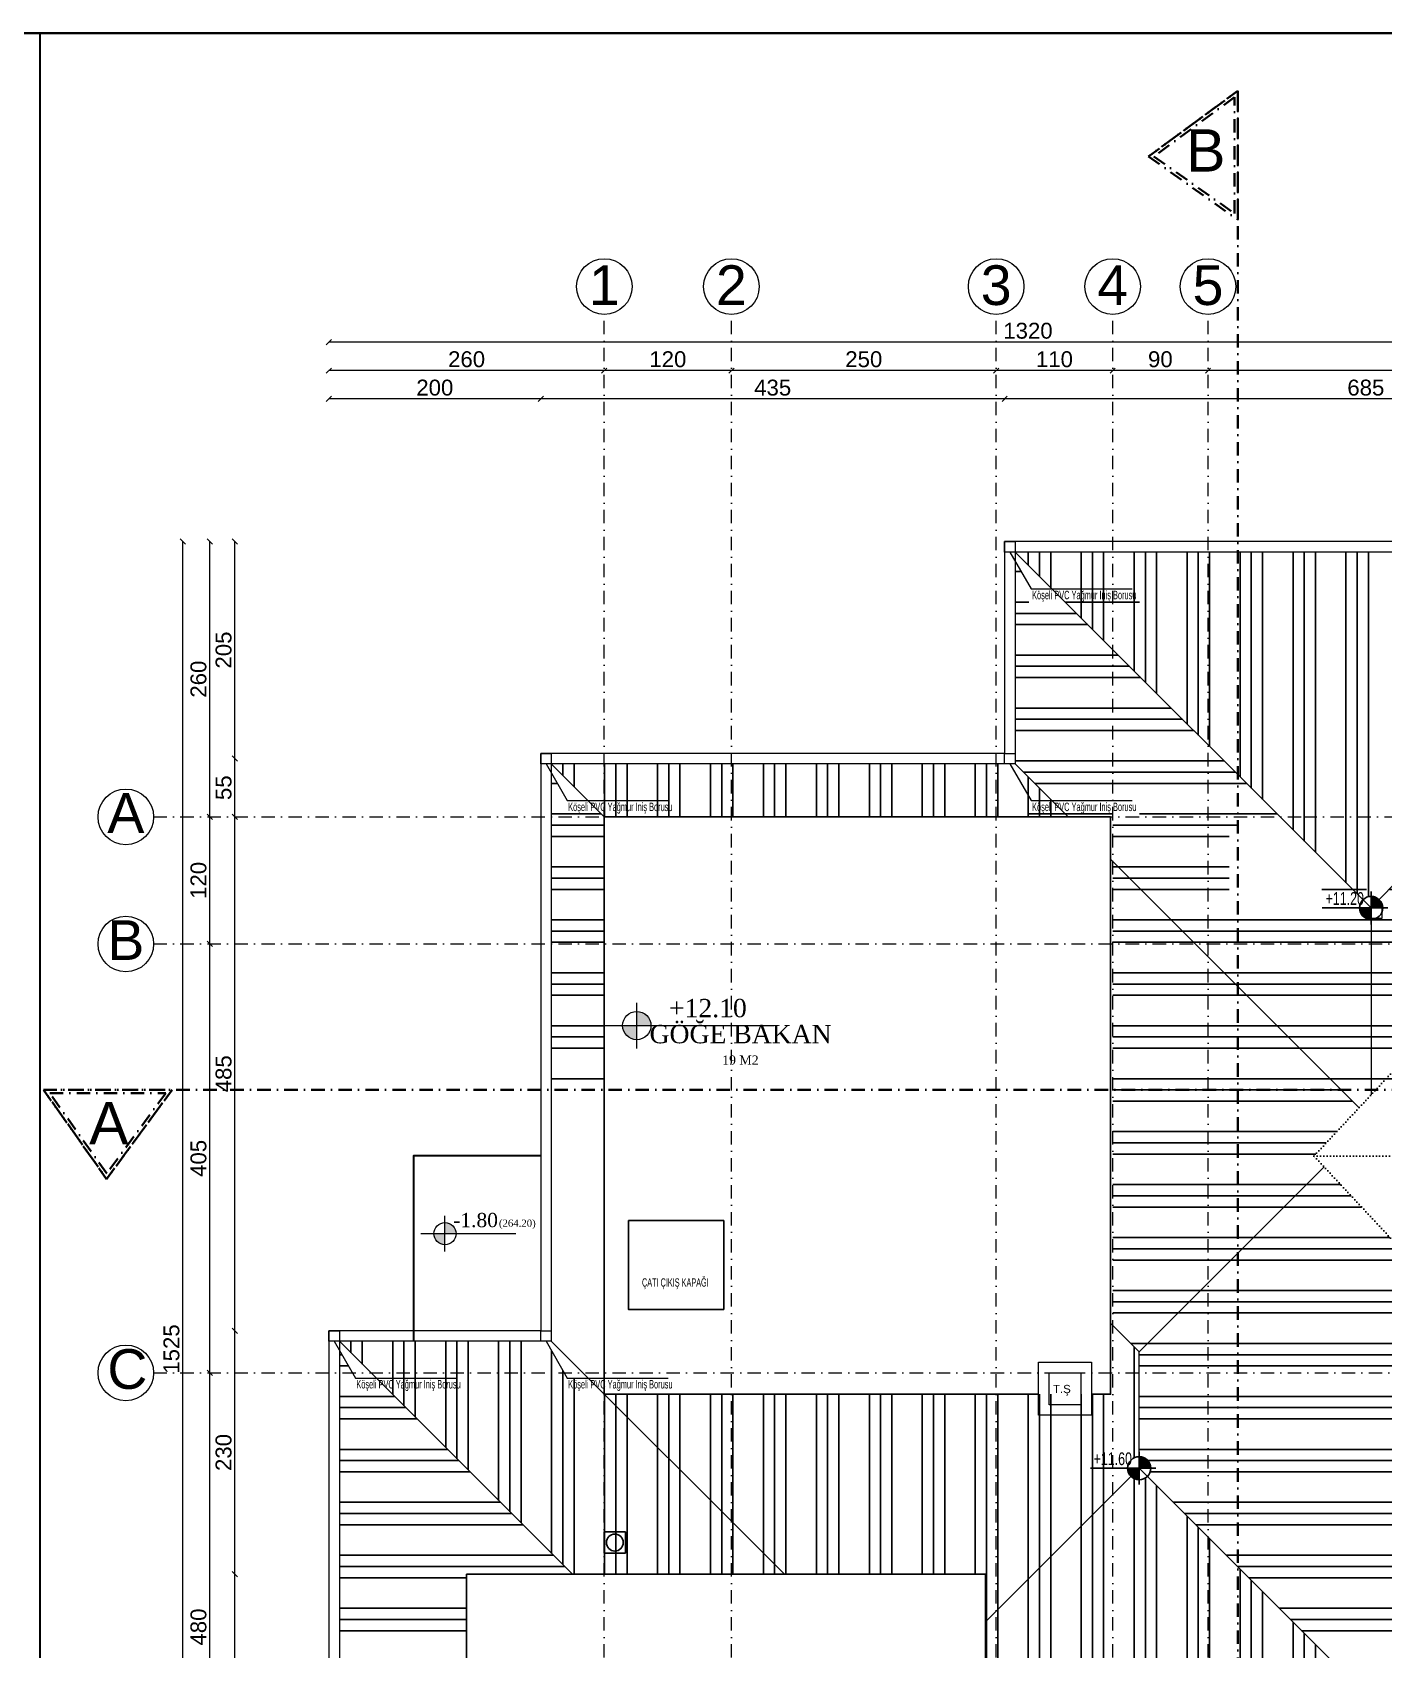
# Model space of a CAD drawing. Header units: millimetres. Extents: x 708 to 46452, y -4963 to 3960.
# Drawn here: x 18960 to 20236, y 2432 to 3959 of the extents above; entities that cross this region are included whole.
import ezdxf
from ezdxf.enums import TextEntityAlignment as Align

# ---------------------------------------------------------------- set-up
doc = ezdxf.new("R2010")
doc.units = ezdxf.units.MM
for name, pattern in [('ACAD_ISO07W100', [3, 0, -3]), ('ACAD_ISO10W100', [18, 12, -3, 0, -3]), ('DASHDOT', [25.4, 12.7, -6.35, 0, -6.35]), ('DUZ', [0])]:
    doc.linetypes.add(name, pattern=pattern)
for name, color, linetype, lineweight in [('00_DUVAR', 22, 'Continuous', 30), ('00_IC_OLCU', 139, 'Continuous', 20), ('20', 1, 'Continuous', 0), ('AKS', 153, 'ACAD_ISO10W100', 20), ('aks ve noktalılar', 129, 'DASHDOT', 13), ('Balkon Duvarı', 140, 'Continuous', 35), ('görünüş1', 251, 'Continuous', 35), ('kesit çizgisi', 4, 'DASHDOT', 35), ('tarama', 150, 'Continuous', 20), ('TEFRİŞ', 8, 'Continuous', 9), ('Çerçeve', 8, 'Continuous', 30), ('ölçü yatay', 150, 'DUZ', 18)]:
    doc.layers.add(name, color=color, linetype=linetype, lineweight=lineweight)
for name, color, linetype in [('00_YAZI', 214, 'Continuous'), ('BACA', 210, 'Continuous'), ('BETONARME MOTİF', 95, 'Continuous'), ('DUVARTARAMA', 7, 'Continuous'), ('m.tkl-kot', 4, 'DUZ'), ('Tefriş', 252, 'Continuous'), ('Yazı', 7, 'Continuous')]:
    doc.layers.add(name, color=color, linetype=linetype)
doc.styles.add('arial_1_18', font='arial.ttf', dxfattribs={"height": 0.2})
doc.styles.add('mimari altlik$0$194_PTB_WET_B1$0$Standard', font='arial.ttf')
doc.styles.add('S1', font='arial.ttf', dxfattribs={"width": 0.65, "height": 11})
doc.styles.get("Standard").update_dxf_attribs({"font": 'arial.ttf'})
doc.styles.add('style3', font='arial.ttf', dxfattribs={"width": 0.7, "height": 12})
doc.dimstyles.new('ALP_OLCU', dxfattribs={"dimscale": 0, "dimtxt": 15, "dimasz": 5, "dimexe": 0.18, "dimexo": 0.06, "dimgap": 3, "dimtad": 1, "dimdec": 0, "dimrnd": 0.1, "dimzin": 9, "dimdsep": 46, "dimtxsty": 'Standard', "dimblk": 'OBLIQUE', "dimcen": 0, "dimse1": 1, "dimse2": 1, "dimclrd": 256, "dimclre": 256, "dimclrt": 53, "dimadec": 0, "dimazin": 0, "dimtfac": 1, "dimtdec": 0, "dimtix": 1, "dimtmove": 1, "dimatfit": 3, "dimldrblk": 'ARCHTICK', "dimfxl": 0.18, "dimtolj": 1, "dimlwd": -1, "dimarcsym": 0})

# ---------------------------------------------------------------- blocks, each defined once
blk = doc.blocks.new('grtt')
at = {"layer": 'Tefriş', "color": 32, "linetype": 'ACAD_ISO07W100', "true_color": 0xcd6928}
for p, q in [((54786.1, -9540.8), (54936.1, -9400.8)), ((54936.1, -9400.8), (54936.1, -9700.8)), ((55086.1, -9540.8), (54936.1, -9400.8)), ((54786.1, -9700.8), (54786.1, -9540.8))]:
    blk.add_line(p, q, dxfattribs=at)
blk.add_lwpolyline([(55086.1, -9540.8), (55086.1, -9700.8), (54786.1, -9700.8), (54786.1, -9610.8)], dxfattribs=at)
blk = doc.blocks.new('wsed')
at = {"layer": 'm.tkl-kot', "color": 7}
for p, q in [((0, 15.5), (0, -15.5)), ((-15.7, 0), (46.1, 0))]:
    blk.add_line(p, q, dxfattribs=at)
at = {"layer": 'm.tkl-kot', "color": 7, "const_width": 10.9}
for points in [[(0, 5.5, 0.414214), (-5.5, 0, 1)], [(0, -5.5, 0.414214), (5.5, 0, 1)]]:
    blk.add_lwpolyline(points, format="xyb", dxfattribs=at)
at = {"layer": 'm.tkl-kot', "color": 7}
blk.add_circle((0, 0), 10.9, dxfattribs=at)
blk = doc.blocks.new('_Oblique')
at = {"color": 0, "linetype": 'ByBlock', "lineweight": -2}
blk.add_line((-0.5, -0.5), (0.5, 0.5), dxfattribs=at)
blk = doc.blocks.new('*D1319')
at = {"layer": '00_IC_OLCU', "transparency": 16777216}
blk.add_line((20559.8, 3666.7), (19239.8, 3666.7), dxfattribs=at)
at = {"layer": 'Defpoints', "color": 0, "transparency": 16777216}
for p in [(19239.8, 3666.7), (20559.8, 3478.5), (19239.8, 2733.3)]:
    blk.add_point(p, dxfattribs=at)
at = {"layer": '00_IC_OLCU', "transparency": 16777216, "xscale": 5, "yscale": 5, "zscale": 5, "rotation": 180}
blk.add_blockref('_Oblique', (19239.8, 3666.7), dxfattribs=at)
at = {"layer": '00_IC_OLCU', "transparency": 16777216, "xscale": 5, "yscale": 5, "zscale": 5}
blk.add_blockref('_Oblique', (20559.8, 3666.7), dxfattribs=at)
at = {"layer": '00_IC_OLCU', "color": 53, "transparency": 16777216, "insert": (19899.8, 3677.4), "char_height": 15, "attachment_point": 5}
blk.add_mtext('\\A1;1320', dxfattribs=at)
blk = doc.blocks.new('_ArchTick')
at = {"color": 0, "linetype": 'ByBlock', "const_width": 0.15}
blk.add_lwpolyline([(-0.5, -0.5), (0.5, 0.5)], dxfattribs=at)
blk = doc.blocks.new('*D1321')
at = {"layer": '00_IC_OLCU', "transparency": 16777216}
blk.add_line((20469.8, 3639.8), (20069.8, 3639.8), dxfattribs=at)
at = {"layer": 'Defpoints', "color": 0, "transparency": 16777216}
for p in [(20069.8, 3639.8), (20069.8, 3639.8), (20469.8, 3478.5)]:
    blk.add_point(p, dxfattribs=at)
at = {"layer": '00_IC_OLCU', "transparency": 16777216, "xscale": 5, "yscale": 5, "zscale": 5, "rotation": 180}
blk.add_blockref('_Oblique', (20069.8, 3639.8), dxfattribs=at)
at = {"layer": '00_IC_OLCU', "transparency": 16777216, "xscale": 5, "yscale": 5, "zscale": 5}
blk.add_blockref('_Oblique', (20469.8, 3639.8), dxfattribs=at)
at = {"layer": '00_IC_OLCU', "color": 53, "transparency": 16777216, "insert": (20269.8, 3650.5), "char_height": 15, "attachment_point": 5}
blk.add_mtext('\\A1;400', dxfattribs=at)
blk = doc.blocks.new('*D1322')
at = {"layer": '00_IC_OLCU', "transparency": 16777216}
blk.add_line((20069.8, 3639.8), (19979.8, 3639.8), dxfattribs=at)
at = {"layer": 'Defpoints', "color": 0, "transparency": 16777216}
for p in [(19979.8, 3639.8), (19979.8, 3639.8), (20069.8, 3639.8)]:
    blk.add_point(p, dxfattribs=at)
at = {"layer": '00_IC_OLCU', "transparency": 16777216, "xscale": 5, "yscale": 5, "zscale": 5, "rotation": 180}
blk.add_blockref('_Oblique', (19979.8, 3639.8), dxfattribs=at)
at = {"layer": '00_IC_OLCU', "transparency": 16777216, "xscale": 5, "yscale": 5, "zscale": 5}
blk.add_blockref('_Oblique', (20069.8, 3639.8), dxfattribs=at)
at = {"layer": '00_IC_OLCU', "color": 53, "transparency": 16777216, "insert": (20024.8, 3650.5), "char_height": 15, "attachment_point": 5}
blk.add_mtext('\\A1;90', dxfattribs=at)
blk = doc.blocks.new('*D1323')
at = {"layer": '00_IC_OLCU', "transparency": 16777216}
blk.add_line((19979.8, 3639.8), (19869.8, 3639.8), dxfattribs=at)
at = {"layer": 'Defpoints', "color": 0, "transparency": 16777216}
for p in [(19869.8, 3639.8), (19869.8, 3639.8), (19979.8, 3639.8)]:
    blk.add_point(p, dxfattribs=at)
at = {"layer": '00_IC_OLCU', "transparency": 16777216, "xscale": 5, "yscale": 5, "zscale": 5, "rotation": 180}
blk.add_blockref('_Oblique', (19869.8, 3639.8), dxfattribs=at)
at = {"layer": '00_IC_OLCU', "transparency": 16777216, "xscale": 5, "yscale": 5, "zscale": 5}
blk.add_blockref('_Oblique', (19979.8, 3639.8), dxfattribs=at)
at = {"layer": '00_IC_OLCU', "color": 53, "transparency": 16777216, "insert": (19924.8, 3650.5), "char_height": 15, "attachment_point": 5}
blk.add_mtext('\\A1;110', dxfattribs=at)
blk = doc.blocks.new('*D1324')
at = {"layer": '00_IC_OLCU', "transparency": 16777216}
blk.add_line((19869.8, 3639.8), (19619.8, 3639.8), dxfattribs=at)
at = {"layer": 'Defpoints', "color": 0, "transparency": 16777216}
for p in [(19619.8, 3639.8), (19619.8, 3639.8), (19869.8, 3639.8)]:
    blk.add_point(p, dxfattribs=at)
at = {"layer": '00_IC_OLCU', "transparency": 16777216, "xscale": 5, "yscale": 5, "zscale": 5, "rotation": 180}
blk.add_blockref('_Oblique', (19619.8, 3639.8), dxfattribs=at)
at = {"layer": '00_IC_OLCU', "transparency": 16777216, "xscale": 5, "yscale": 5, "zscale": 5}
blk.add_blockref('_Oblique', (19869.8, 3639.8), dxfattribs=at)
at = {"layer": '00_IC_OLCU', "color": 53, "transparency": 16777216, "insert": (19744.8, 3650.5), "char_height": 15, "attachment_point": 5}
blk.add_mtext('\\A1;250', dxfattribs=at)
blk = doc.blocks.new('*D1325')
at = {"layer": '00_IC_OLCU', "transparency": 16777216}
blk.add_line((19619.8, 3639.8), (19499.8, 3639.8), dxfattribs=at)
at = {"layer": 'Defpoints', "color": 0, "transparency": 16777216}
for p in [(19499.8, 3639.8), (19499.8, 3639.8), (19619.8, 3639.8)]:
    blk.add_point(p, dxfattribs=at)
at = {"layer": '00_IC_OLCU', "transparency": 16777216, "xscale": 5, "yscale": 5, "zscale": 5, "rotation": 180}
blk.add_blockref('_Oblique', (19499.8, 3639.8), dxfattribs=at)
at = {"layer": '00_IC_OLCU', "transparency": 16777216, "xscale": 5, "yscale": 5, "zscale": 5}
blk.add_blockref('_Oblique', (19619.8, 3639.8), dxfattribs=at)
at = {"layer": '00_IC_OLCU', "color": 53, "transparency": 16777216, "insert": (19559.8, 3650.5), "char_height": 15, "attachment_point": 5}
blk.add_mtext('\\A1;120', dxfattribs=at)
blk = doc.blocks.new('*D1326')
at = {"layer": '00_IC_OLCU', "transparency": 16777216}
blk.add_line((19499.8, 3639.8), (19239.8, 3639.8), dxfattribs=at)
at = {"layer": 'Defpoints', "color": 0, "transparency": 16777216}
for p in [(19239.8, 3639.8), (19499.8, 3639.8), (19239.8, 2733.3)]:
    blk.add_point(p, dxfattribs=at)
at = {"layer": '00_IC_OLCU', "transparency": 16777216, "xscale": 5, "yscale": 5, "zscale": 5, "rotation": 180}
blk.add_blockref('_Oblique', (19239.8, 3639.8), dxfattribs=at)
at = {"layer": '00_IC_OLCU', "transparency": 16777216, "xscale": 5, "yscale": 5, "zscale": 5}
blk.add_blockref('_Oblique', (19499.8, 3639.8), dxfattribs=at)
at = {"layer": '00_IC_OLCU', "color": 53, "transparency": 16777216, "insert": (19369.8, 3650.5), "char_height": 15, "attachment_point": 5}
blk.add_mtext('\\A1;260', dxfattribs=at)
blk = doc.blocks.new('*D1327')
at = {"layer": '00_IC_OLCU', "transparency": 16777216}
blk.add_line((20559.8, 3613.1), (19877.8, 3613.1), dxfattribs=at)
at = {"layer": 'Defpoints', "color": 0, "transparency": 16777216}
for p in [(19877.8, 3613.1), (19877.8, 3478.5), (20559.8, 3478.5)]:
    blk.add_point(p, dxfattribs=at)
at = {"layer": '00_IC_OLCU', "transparency": 16777216, "xscale": 5, "yscale": 5, "zscale": 5, "rotation": 180}
blk.add_blockref('_Oblique', (19877.8, 3613.1), dxfattribs=at)
at = {"layer": '00_IC_OLCU', "transparency": 16777216, "xscale": 5, "yscale": 5, "zscale": 5}
blk.add_blockref('_Oblique', (20559.8, 3613.1), dxfattribs=at)
at = {"layer": '00_IC_OLCU', "color": 53, "transparency": 16777216, "insert": (20218.8, 3623.7), "char_height": 15, "width": 33.07, "attachment_point": 5}
blk.add_mtext('\\A1;685', dxfattribs=at)
blk = doc.blocks.new('*D1328')
at = {"layer": '00_IC_OLCU', "transparency": 16777216}
blk.add_line((19877.8, 3613.1), (19439.8, 3613.1), dxfattribs=at)
at = {"layer": 'Defpoints', "color": 0, "transparency": 16777216}
for p in [(19439.8, 3613.1), (19877.8, 3478.5), (19439.8, 3278.5)]:
    blk.add_point(p, dxfattribs=at)
at = {"layer": '00_IC_OLCU', "transparency": 16777216, "xscale": 5, "yscale": 5, "zscale": 5, "rotation": 180}
blk.add_blockref('_Oblique', (19439.8, 3613.1), dxfattribs=at)
at = {"layer": '00_IC_OLCU', "transparency": 16777216, "xscale": 5, "yscale": 5, "zscale": 5}
blk.add_blockref('_Oblique', (19877.8, 3613.1), dxfattribs=at)
at = {"layer": '00_IC_OLCU', "color": 53, "transparency": 16777216, "insert": (19658.8, 3623.7), "char_height": 15, "attachment_point": 5}
blk.add_mtext('\\A1;435', dxfattribs=at)
blk = doc.blocks.new('*D1329')
at = {"layer": '00_IC_OLCU', "transparency": 16777216}
blk.add_line((19439.8, 3613.1), (19239.8, 3613.1), dxfattribs=at)
at = {"layer": 'Defpoints', "color": 0, "transparency": 16777216}
for p in [(19239.8, 3613.1), (19439.8, 3278.5), (19239.8, 2733.3)]:
    blk.add_point(p, dxfattribs=at)
at = {"layer": '00_IC_OLCU', "transparency": 16777216, "xscale": 5, "yscale": 5, "zscale": 5, "rotation": 180}
blk.add_blockref('_Oblique', (19239.8, 3613.1), dxfattribs=at)
at = {"layer": '00_IC_OLCU', "transparency": 16777216, "xscale": 5, "yscale": 5, "zscale": 5}
blk.add_blockref('_Oblique', (19439.8, 3613.1), dxfattribs=at)
at = {"layer": '00_IC_OLCU', "color": 53, "transparency": 16777216, "insert": (19339.8, 3623.7), "char_height": 15, "attachment_point": 5}
blk.add_mtext('\\A1;200', dxfattribs=at)
blk = doc.blocks.new('*D1378')
at = {"layer": '00_IC_OLCU', "transparency": 16777216}
blk.add_line((19101.9, 1953.5), (19101.9, 3478.5), dxfattribs=at)
at = {"layer": 'Defpoints', "color": 0, "transparency": 16777216}
for p in [(19101.9, 3478.5), (19877.8, 3478.5), (19239.8, 1953.5)]:
    blk.add_point(p, dxfattribs=at)
at = {"layer": '00_IC_OLCU', "transparency": 16777216, "xscale": 5, "yscale": 5, "zscale": 5}
for p, rotation in [((19101.9, 3478.5), 90), ((19101.9, 1953.5), 270)]:
    blk.add_blockref('_Oblique', p, dxfattribs=dict(at, rotation=rotation))
at = {"layer": '00_IC_OLCU', "color": 53, "transparency": 16777216, "insert": (19091.2, 2716), "char_height": 15, "attachment_point": 5, "rotation": 90}
blk.add_mtext('\\A1;1525', dxfattribs=at)
blk = doc.blocks.new('*D1381')
at = {"layer": '00_IC_OLCU', "transparency": 16777216}
blk.add_line((19127.4, 2213.5), (19127.4, 2693.5), dxfattribs=at)
at = {"layer": 'Defpoints', "color": 0, "transparency": 16777216}
for p in [(19127.4, 2693.5), (19127.4, 2693.5), (19127.4, 2213.5)]:
    blk.add_point(p, dxfattribs=at)
at = {"layer": '00_IC_OLCU', "transparency": 16777216, "xscale": 5, "yscale": 5, "zscale": 5}
for p, rotation in [((19127.4, 2693.5), 90), ((19127.4, 2213.5), 270)]:
    blk.add_blockref('_Oblique', p, dxfattribs=dict(at, rotation=rotation))
at = {"layer": '00_IC_OLCU', "color": 53, "transparency": 16777216, "insert": (19116.7, 2453.5), "char_height": 15, "attachment_point": 5, "rotation": 90}
blk.add_mtext('\\A1;480', dxfattribs=at)
blk = doc.blocks.new('*D1382')
at = {"layer": '00_IC_OLCU', "transparency": 16777216}
blk.add_line((19127.4, 2693.5), (19127.4, 3098.5), dxfattribs=at)
at = {"layer": 'Defpoints', "color": 0, "transparency": 16777216}
for p in [(19127.4, 3098.5), (19127.4, 3098.5), (19127.4, 2693.5)]:
    blk.add_point(p, dxfattribs=at)
at = {"layer": '00_IC_OLCU', "transparency": 16777216, "xscale": 5, "yscale": 5, "zscale": 5}
for p, rotation in [((19127.4, 3098.5), 90), ((19127.4, 2693.5), 270)]:
    blk.add_blockref('_Oblique', p, dxfattribs=dict(at, rotation=rotation))
at = {"layer": '00_IC_OLCU', "color": 53, "transparency": 16777216, "insert": (19116.7, 2896), "char_height": 15, "attachment_point": 5, "rotation": 90}
blk.add_mtext('\\A1;405', dxfattribs=at)
blk = doc.blocks.new('*D1383')
at = {"layer": '00_IC_OLCU', "transparency": 16777216}
blk.add_line((19127.4, 3098.5), (19127.4, 3218.5), dxfattribs=at)
at = {"layer": 'Defpoints', "color": 0, "transparency": 16777216}
for p in [(19127.4, 3218.5), (19127.4, 3218.5), (19127.4, 3098.5)]:
    blk.add_point(p, dxfattribs=at)
at = {"layer": '00_IC_OLCU', "transparency": 16777216, "xscale": 5, "yscale": 5, "zscale": 5}
for p, rotation in [((19127.4, 3218.5), 90), ((19127.4, 3098.5), 270)]:
    blk.add_blockref('_Oblique', p, dxfattribs=dict(at, rotation=rotation))
at = {"layer": '00_IC_OLCU', "color": 53, "transparency": 16777216, "insert": (19116.7, 3158.5), "char_height": 15, "attachment_point": 5, "rotation": 90}
blk.add_mtext('\\A1;120', dxfattribs=at)
blk = doc.blocks.new('*D1384')
at = {"layer": '00_IC_OLCU', "transparency": 16777216}
blk.add_line((19127.4, 3218.5), (19127.4, 3478.5), dxfattribs=at)
at = {"layer": 'Defpoints', "color": 0, "transparency": 16777216}
for p in [(19127.4, 3478.5), (19877.8, 3478.5), (19127.4, 3218.5)]:
    blk.add_point(p, dxfattribs=at)
at = {"layer": '00_IC_OLCU', "transparency": 16777216, "xscale": 5, "yscale": 5, "zscale": 5}
for p, rotation in [((19127.4, 3478.5), 90), ((19127.4, 3218.5), 270)]:
    blk.add_blockref('_Oblique', p, dxfattribs=dict(at, rotation=rotation))
at = {"layer": '00_IC_OLCU', "color": 53, "transparency": 16777216, "insert": (19116.7, 3348.5), "char_height": 15, "attachment_point": 5, "rotation": 90}
blk.add_mtext('\\A1;260', dxfattribs=at)
blk = doc.blocks.new('*D1386')
at = {"layer": '00_IC_OLCU', "transparency": 16777216}
blk.add_line((19151, 2083.5), (19151, 2503.3), dxfattribs=at)
at = {"layer": 'Defpoints', "color": 0, "transparency": 16777216}
for p in [(19151, 2503.3), (19369.8, 2503.3), (19369.8, 2083.5)]:
    blk.add_point(p, dxfattribs=at)
at = {"layer": '00_IC_OLCU', "transparency": 16777216, "xscale": 5, "yscale": 5, "zscale": 5}
for p, rotation in [((19151, 2503.3), 90), ((19151, 2083.5), 270)]:
    blk.add_blockref('_Oblique', p, dxfattribs=dict(at, rotation=rotation))
at = {"layer": '00_IC_OLCU', "color": 53, "transparency": 16777216, "insert": (19140.4, 2293.4), "char_height": 15, "attachment_point": 5, "rotation": 90}
blk.add_mtext('\\A1;420', dxfattribs=at)
blk = doc.blocks.new('*D1387')
at = {"layer": '00_IC_OLCU', "transparency": 16777216}
blk.add_line((19151, 2503.3), (19151, 2733.3), dxfattribs=at)
at = {"layer": 'Defpoints', "color": 0, "transparency": 16777216}
for p in [(19151, 2733.3), (19239.8, 2733.3), (19369.8, 2503.3)]:
    blk.add_point(p, dxfattribs=at)
at = {"layer": '00_IC_OLCU', "transparency": 16777216, "xscale": 5, "yscale": 5, "zscale": 5}
for p, rotation in [((19151, 2733.3), 90), ((19151, 2503.3), 270)]:
    blk.add_blockref('_Oblique', p, dxfattribs=dict(at, rotation=rotation))
at = {"layer": '00_IC_OLCU', "color": 53, "transparency": 16777216, "insert": (19140.4, 2618.3), "char_height": 15, "attachment_point": 5, "rotation": 90}
blk.add_mtext('\\A1;230', dxfattribs=at)
blk = doc.blocks.new('*D1388')
at = {"layer": '00_IC_OLCU', "transparency": 16777216}
blk.add_line((19151, 2733.3), (19151, 3218.5), dxfattribs=at)
at = {"layer": 'Defpoints', "color": 0, "transparency": 16777216}
for p in [(19151, 3218.5), (19499.8, 3218.5), (19239.8, 2733.3)]:
    blk.add_point(p, dxfattribs=at)
at = {"layer": '00_IC_OLCU', "transparency": 16777216, "xscale": 5, "yscale": 5, "zscale": 5}
for p, rotation in [((19151, 3218.5), 90), ((19151, 2733.3), 270)]:
    blk.add_blockref('_Oblique', p, dxfattribs=dict(at, rotation=rotation))
at = {"layer": '00_IC_OLCU', "color": 53, "transparency": 16777216, "insert": (19140.4, 2975.9), "char_height": 15, "attachment_point": 5, "rotation": 90}
blk.add_mtext('\\A1;485', dxfattribs=at)
blk = doc.blocks.new('*D1389')
at = {"layer": '00_IC_OLCU', "transparency": 16777216}
blk.add_line((19151, 3218.5), (19151, 3273.5), dxfattribs=at)
at = {"layer": 'Defpoints', "color": 0, "transparency": 16777216}
for p in [(19151, 3273.5), (19444.8, 3273.5), (19499.8, 3218.5)]:
    blk.add_point(p, dxfattribs=at)
at = {"layer": '00_IC_OLCU', "transparency": 16777216, "xscale": 5, "yscale": 5, "zscale": 5}
for p, rotation in [((19151, 3273.5), 90), ((19151, 3218.5), 270)]:
    blk.add_blockref('_Oblique', p, dxfattribs=dict(at, rotation=rotation))
at = {"layer": '00_IC_OLCU', "color": 53, "transparency": 16777216, "insert": (19140.4, 3246), "char_height": 15, "attachment_point": 5, "rotation": 90}
blk.add_mtext('\\A1;55', dxfattribs=at)
blk = doc.blocks.new('*D1390')
at = {"layer": '00_IC_OLCU', "transparency": 16777216}
blk.add_line((19151, 3273.5), (19151, 3478.5), dxfattribs=at)
at = {"layer": 'Defpoints', "color": 0, "transparency": 16777216}
for p in [(19151, 3478.5), (19877.8, 3478.5), (19444.8, 3273.5)]:
    blk.add_point(p, dxfattribs=at)
at = {"layer": '00_IC_OLCU', "transparency": 16777216, "xscale": 5, "yscale": 5, "zscale": 5}
for p, rotation in [((19151, 3478.5), 90), ((19151, 3273.5), 270)]:
    blk.add_blockref('_Oblique', p, dxfattribs=dict(at, rotation=rotation))
at = {"layer": '00_IC_OLCU', "color": 53, "transparency": 16777216, "insert": (19140.4, 3376), "char_height": 15, "attachment_point": 5, "rotation": 90}
blk.add_mtext('\\A1;205', dxfattribs=at)
blk = doc.blocks.new('REGREG-flat-5')
at = {"layer": 'BACA'}
blk.add_lwpolyline([(2765.2, -19809.9), (2765.2, -19829.9), (2785.2, -19829.9), (2785.2, -19809.9)], close=True, dxfattribs=at)
blk.add_circle((2775.2, -19819.9), 8, dxfattribs=at)
blk = doc.blocks.new('grekgkge')
at = {"layer": '00_IC_OLCU'}
for base, p1, p2, picture, middle in [((19239.8, 3666.7), (20559.8, 3478.5), (19239.8, 2733.3), '*D1319', (19899.8, 3677.4)), ((19239.8, 3639.8), (19499.8, 3639.8), (19239.8, 2733.3), '*D1326', (19369.8, 3650.5)), ((19499.8, 3639.8), (19619.8, 3639.8), (19499.8, 3639.8), '*D1325', (19559.8, 3650.5)), ((19619.8, 3639.8), (19869.8, 3639.8), (19619.8, 3639.8), '*D1324', (19744.8, 3650.5)), ((19869.8, 3639.8), (19979.8, 3639.8), (19869.8, 3639.8), '*D1323', (19924.8, 3650.5)), ((19979.8, 3639.8), (20069.8, 3639.8), (19979.8, 3639.8), '*D1322', (20024.8, 3650.5)), ((20069.8, 3639.8), (20469.8, 3478.5), (20069.8, 3639.8), '*D1321', (20269.8, 3650.5)), ((19239.8, 3613.1), (19439.8, 3278.5), (19239.8, 2733.3), '*D1329', (19339.8, 3623.7))]:
    dim = blk.add_linear_dim(base=base, p1=p1, p2=p2, dimstyle='ALP_OLCU', override={"dimscale": 1}, dxfattribs=at)
    dim.commit()
    dim.dimension.update_dxf_attribs({"geometry": picture, "text_midpoint": middle})
for base, p1, p2, text, picture, middle in [((19439.8, 3613.1), (19877.8, 3478.5), (19439.8, 3278.5), '435', '*D1328', (19658.8, 3623.7)), ((19877.8, 3613.1), (20559.8, 3478.5), (19877.8, 3478.5), '685', '*D1327', (20218.8, 3623.7))]:
    dim = blk.add_linear_dim(base=base, p1=p1, p2=p2, text=text, dimstyle='ALP_OLCU', override={"dimscale": 1}, dxfattribs=at)
    dim.commit()
    dim.dimension.update_dxf_attribs({"geometry": picture, "text_midpoint": middle})
for base, p1, p2, picture, middle in [((19101.9, 3478.5), (19239.8, 1953.5), (19877.8, 3478.5), '*D1378', (19091.2, 2716)), ((19127.4, 3478.5), (19127.4, 3218.5), (19877.8, 3478.5), '*D1384', (19116.7, 3348.5)), ((19151, 3478.5), (19444.8, 3273.5), (19877.8, 3478.5), '*D1390', (19140.4, 3376)), ((19151, 3273.5), (19499.8, 3218.5), (19444.8, 3273.5), '*D1389', (19140.4, 3246)), ((19127.4, 3218.5), (19127.4, 3098.5), (19127.4, 3218.5), '*D1383', (19116.7, 3158.5)), ((19151, 3218.5), (19239.8, 2733.3), (19499.8, 3218.5), '*D1388', (19140.4, 2975.9)), ((19127.4, 3098.5), (19127.4, 2693.5), (19127.4, 3098.5), '*D1382', (19116.7, 2896)), ((19151, 2733.3), (19369.8, 2503.3), (19239.8, 2733.3), '*D1387', (19140.4, 2618.3)), ((19127.4, 2693.5), (19127.4, 2213.5), (19127.4, 2693.5), '*D1381', (19116.7, 2453.5)), ((19151, 2503.3), (19369.8, 2083.5), (19369.8, 2503.3), '*D1386', (19140.4, 2293.4))]:
    dim = blk.add_linear_dim(base=base, p1=p1, p2=p2, angle=90, dimstyle='ALP_OLCU', override={"dimscale": 1}, dxfattribs=at)
    dim.commit()
    dim.dimension.update_dxf_attribs({"geometry": picture, "text_midpoint": middle})

msp = doc.modelspace()

# ---------------------------------------------------------------- hatches: boundary and pattern name
at = {"layer": 'DUVARTARAMA', "true_color": 0x7d0808}
h = msp.add_hatch(dxfattribs=at)
h.set_pattern_fill('GOST_GROUND', color=16, scale=5, angle=45)
h.paths.add_polyline_path([(20559.807, 3468.46), (20097.842, 3468.46), (20097.842, 3258.425), (20216.075, 3140.192, -0.41421356), (20231.54, 3140.192)])
h.paths.add_polyline_path([(20097.842, 3468.46), (19887.807, 3468.46), (20097.842, 3258.425)])
h.paths.add_polyline_path([(20177.144, 3128.79), (20219.362, 3128.79), (20219.362, 3153.518), (20177.144, 3153.518)], flags=9)
h.paths.add_polyline_path([(19900.712, 3418.567), (20005.135, 3418.567), (20005.135, 3436.665), (19900.712, 3436.665)], flags=25)
h = msp.add_hatch(dxfattribs=at)
h.set_pattern_fill('GOST_GROUND', color=16, scale=5, angle=135)
edge = h.paths.add_edge_path()
edge.add_line((20549.807, 2960.674), (20469.807, 2960.674))
edge.add_line((20469.807, 2960.674), (20469.807, 2748.46))
edge.add_line((20469.807, 2748.46), (20389.807, 2748.46))
edge.add_line((20389.807, 2748.46), (20309.813, 2748.141))
edge.add_line((20309.813, 2748.141), (20179.311, 2887.964))
edge.add_line((20179.311, 2887.964), (20097.842, 2806.495))
edge.add_line((20097.842, 2806.495), (20097.842, 2510.425))
edge.add_line((20097.842, 2510.425), (20349.807, 2258.46))
edge.add_line((20349.807, 2258.46), (20349.807, 2598.46))
edge.add_line((20349.807, 2598.46), (20429.807, 2598.46))
edge.add_line((20429.807, 2598.46), (20429.807, 2168.46))
edge.add_line((20429.807, 2168.46), (20552.075, 2056.192))
edge.add_arc((20559.807, 2048.46), 10.935, 90, 135, ccw=False)
edge.add_line((20559.807, 2059.395), (20549.807, 2063.936))
edge.add_line((20549.807, 2063.936), (20549.807, 2960.674))
edge = h.paths.add_edge_path()
edge.add_line((20097.842, 2806.495), (20004.807, 2713.46))
edge.add_line((20004.807, 2713.46), (20004.807, 2614.395))
edge.add_arc((20004.807, 2603.46), 10.935, 0, 90, ccw=False)
edge.add_arc((20004.807, 2603.46), 10.935, 315, 360, ccw=False)
edge.add_line((20012.54, 2595.728), (20097.842, 2510.425))
edge.add_line((20097.842, 2510.425), (20097.842, 2806.495))
edge = h.paths.add_edge_path()
edge.add_line((20549.807, 3468.46), (20231.54, 3140.192))
edge.add_arc((20223.807, 3132.46), 10.935, 0, 45, ccw=False)
edge.add_arc((20223.807, 3132.46), 10.935, 336.134075, 360, ccw=False)
edge.add_line((20233.807, 3128.036), (20233.807, 3122.46))
edge.add_line((20233.807, 3122.46), (20228.232, 3122.46))
edge.add_arc((20223.807, 3132.46), 10.935, 270, 293.865925, ccw=False)
edge.add_line((20223.807, 3121.525), (20223.807, 3116.984))
edge.add_line((20223.807, 3116.984), (20223.807, 2960.674))
edge.add_line((20223.807, 2960.674), (20237.874, 2960.674))
edge.add_line((20237.874, 2960.674), (20309.813, 3048.141))
edge.add_line((20309.813, 3048.141), (20469.807, 3048.46))
edge.add_line((20469.807, 3048.46), (20469.807, 2960.674))
edge.add_line((20469.807, 2960.674), (20549.807, 2960.674))
edge.add_line((20549.807, 2960.674), (20549.807, 3468.46))
h.paths.add_polyline_path([(20513.144, 2044.79), (20555.362, 2044.79), (20555.362, 2069.518), (20513.144, 2069.518)])
h = msp.add_hatch(dxfattribs=at)
h.set_pattern_fill('GOST_GROUND', color=16, scale=5, angle=135)
h.paths.add_polyline_path([(20069.807, 3286.46), (19979.807, 3376.46), (19979.807, 3218.46), (20069.807, 3218.46)])
h.paths.add_polyline_path([(20069.807, 3218.46), (19979.807, 3218.46), (19979.807, 3176.46), (20057.807, 3098.46), (20069.807, 3098.46)])
h.paths.add_polyline_path([(20097.842, 3258.425), (20069.807, 3286.46), (20069.807, 3218.46), (20097.842, 3218.46)])
h.paths.add_polyline_path([(19979.807, 3376.46), (19922.431, 3433.837), (19902.807, 3433.837), (19887.807, 3459.804), (19887.807, 3268.46), (19922.431, 3233.837), (19979.807, 3233.837)])
h.paths.add_polyline_path([(20223.807, 3132.46), (20097.842, 3132.46), (20097.842, 3058.425), (20195.593, 2960.674), (20223.807, 2960.674)])
h.paths.add_polyline_path([(20097.842, 3258.425), (20097.842, 3218.46), (20137.807, 3218.46)])
h.paths.add_polyline_path([(20097.842, 3098.46), (20069.807, 3098.46), (20069.807, 3086.46), (20097.842, 3058.425)])
h.paths.add_polyline_path([(19900.712, 3218.567), (20005.135, 3218.567), (20005.135, 3236.665), (19900.712, 3236.665)])
h.paths.add_polyline_path([(20177.144, 3128.79), (20219.362, 3128.79), (20219.362, 3153.518), (20177.144, 3153.518)])
h.paths.add_polyline_path([(19900.712, 3418.567), (20005.135, 3418.567), (20005.135, 3436.665), (19900.712, 3436.665)])
h.paths.add_polyline_path([(20097.842, 3148.46), (20089.807, 3148.46), (20089.807, 3208.46), (20097.842, 3208.46), (20097.842, 3218.46), (20069.807, 3218.46), (20069.807, 3098.46), (20097.842, 3098.46)])
h = msp.add_hatch(dxfattribs=at)
h.set_pattern_fill('GOST_GROUND', color=16, scale=5, angle=45)
h.paths.add_polyline_path([(20439.807, 2168.46), (20097.842, 2168.46), (20097.842, 2120.425), (20169.807, 2048.46), (20548.872, 2048.46, -0.19891237), (20552.075, 2056.192)])
h.paths.add_polyline_path([(20097.842, 2510.425), (20097.842, 2248.46), (20359.807, 2248.46)])
h.paths.add_polyline_path([(20097.842, 2510.425), (20012.54, 2595.728, -0.41421356), (19997.075, 2595.728), (19859.807, 2458.46), (19859.807, 2358.46), (20097.842, 2120.425), (20097.842, 2168.46), (20059.807, 2168.46), (20059.807, 2248.46), (20097.842, 2248.46)])
h.paths.add_polyline_path([(20513.144, 2044.79), (20555.362, 2044.79), (20555.362, 2069.518), (20513.144, 2069.518)], flags=9)
h.paths.add_polyline_path([(19262.712, 2673.375), (19367.135, 2673.375), (19367.135, 2691.473), (19262.712, 2691.473)], flags=9)
h.paths.add_polyline_path([(19462.712, 2673.375), (19567.135, 2673.375), (19567.135, 2691.473), (19462.712, 2691.473)], flags=9)
h.paths.add_polyline_path([(19462.712, 3218.567), (19567.135, 3218.567), (19567.135, 3236.665), (19462.712, 3236.665)], flags=9)
h.paths.add_polyline_path([(19900.712, 3218.567), (20005.135, 3218.567), (20005.135, 3236.665), (19900.712, 3236.665)], flags=9)
h.paths.add_polyline_path([(19900.712, 3418.567), (20005.135, 3418.567), (20005.135, 3436.665), (19900.712, 3436.665)], flags=9)
h.paths.add_polyline_path([(19958.144, 2599.79), (20000.362, 2599.79), (20000.362, 2624.518), (19958.144, 2624.518)], flags=9)
h.paths.add_polyline_path([(19538.198, 2972.847), (19714.941, 2972.847), (19714.941, 3027.185), (19538.198, 3027.185)], flags=9)
h.paths.add_polyline_path([(19556.045, 3019.436), (19636.546, 3019.436), (19636.546, 3056.361), (19556.045, 3056.361)], flags=9)
h.paths.add_polyline_path([(19534.869, 2769.638), (19601.397, 2769.638), (19601.397, 2787.655), (19534.869, 2787.655)], flags=9)
h = msp.add_hatch(dxfattribs=at)
h.set_pattern_fill('GOST_GROUND', color=16, scale=5, angle=45)
h.paths.add_polyline_path([(19869.807, 3268.46), (19619.807, 3268.46), (19619.807, 3218.46), (19869.807, 3218.46)])
h.paths.add_polyline_path([(19619.807, 3268.46), (19499.807, 3268.46), (19499.807, 3218.46), (19619.807, 3218.46)])
h.paths.add_polyline_path([(19499.807, 3268.46), (19449.807, 3268.46), (19484.431, 3233.837), (19499.807, 3233.837)])
h.paths.add_polyline_path([(19882.807, 3268.46), (19877.807, 3268.46), (19869.807, 3268.46), (19869.807, 3218.46), (19937.807, 3218.46), (19922.431, 3233.837), (19902.807, 3233.837)])
h.paths.add_polyline_path([(19887.807, 3268.46), (19882.807, 3268.46), (19902.807, 3233.837), (19922.431, 3233.837)], flags=17)
h.paths.add_polyline_path([(19462.712, 3218.567), (19567.135, 3218.567), (19567.135, 3236.665), (19462.712, 3236.665)], flags=9)
h.paths.add_polyline_path([(19900.712, 3218.567), (20005.135, 3218.567), (20005.135, 3236.665), (19900.712, 3236.665)], flags=9)
h = msp.add_hatch(dxfattribs=at)
h.set_pattern_fill('GOST_GROUND', color=16, scale=5, angle=135)
h.paths.add_polyline_path([(19499.807, 3218.46), (19449.807, 3218.46), (19449.807, 3098.46), (19499.807, 3098.46)])
h.paths.add_polyline_path([(19449.807, 3259.804), (19449.807, 3218.46), (19499.807, 3218.46), (19484.431, 3233.837), (19464.807, 3233.837)])
h.paths.add_polyline_path([(19499.807, 3098.46), (19449.807, 3098.46), (19449.807, 2960.674), (19499.807, 2960.674)])
h.paths.add_polyline_path([(19462.712, 3218.567), (19567.135, 3218.567), (19567.135, 3236.665), (19462.712, 3236.665)], flags=9)
h.paths.add_polyline_path([(19262.712, 2673.375), (19367.135, 2673.375), (19367.135, 2691.473), (19262.712, 2691.473)], flags=9)
h.paths.add_polyline_path([(19462.712, 2673.375), (19567.135, 2673.375), (19567.135, 2691.473), (19462.712, 2691.473)], flags=9)
h = msp.add_hatch(dxfattribs=at)
h.set_pattern_fill('GOST_GROUND', color=16, scale=5, angle=135)
h.paths.add_polyline_path([(20069.807, 2960.674), (19979.807, 2960.674), (19979.807, 2738.46), (20004.807, 2713.46), (20069.807, 2778.46)])
h.paths.add_polyline_path([(20212.447, 2943.821), (20195.593, 2960.674), (20097.842, 2960.674), (20097.842, 2806.495), (20179.311, 2887.964), (20169.813, 2898.141)])
h.paths.add_polyline_path([(20097.842, 3058.425), (20097.842, 2960.674), (20195.593, 2960.674)])
h.paths.add_polyline_path([(20069.807, 3086.46), (20057.807, 3098.46), (19979.807, 3098.46), (19979.807, 2960.674), (20069.807, 2960.674)])
h.paths.add_polyline_path([(20097.842, 2960.674), (20069.807, 2960.674), (20069.807, 2778.46), (20097.842, 2806.495)])
h.paths.add_polyline_path([(20097.842, 3058.425), (20069.807, 3086.46), (20069.807, 2960.674), (20097.842, 2960.674)])
h.paths.add_polyline_path([(19979.807, 3176.46), (19979.807, 3098.46), (20057.807, 3098.46)])
h = msp.add_hatch(dxfattribs=at)
h.set_pattern_fill('GOST_GROUND', color=16, scale=5, angle=45)
h.paths.add_polyline_path([(19869.807, 2673.268), (19619.807, 2673.268), (19619.807, 2553.268), (19669.807, 2503.268), (19859.807, 2503.268), (19859.807, 2458.46), (19869.807, 2468.46)])
h.paths.add_polyline_path([(19979.807, 2693.46), (19977.807, 2693.46), (19977.807, 2673.268), (19869.807, 2673.268), (19869.807, 2468.46), (19979.807, 2578.46)])
h.paths.add_polyline_path([(20004.807, 2693.46), (19979.807, 2693.46), (19979.807, 2603.46), (19993.872, 2603.46, -0.41421356), (20004.807, 2614.395), (20004.807, 2618.936)])
h.paths.add_polyline_path([(19619.807, 2673.268), (19499.807, 2673.268), (19619.807, 2553.268)])
h.paths.add_polyline_path([(19979.807, 2738.46), (19979.807, 2693.46), (20004.807, 2693.46), (20004.807, 2713.46)])
h.paths.add_polyline_path([(19958.144, 2599.79), (20000.362, 2599.79), (20000.362, 2624.518), (19958.144, 2624.518)], flags=9)
h = msp.add_hatch(dxfattribs=at)
h.set_pattern_fill('GOST_GROUND', color=16, scale=5, angle=45)
h.paths.add_polyline_path([(19469.807, 2503.268), (19669.807, 2503.268), (19484.431, 2688.644), (19464.807, 2688.644), (19444.807, 2723.268), (19439.807, 2723.268), (19249.807, 2723.268)])
h.paths.add_polyline_path([(19262.712, 2673.375), (19367.135, 2673.375), (19367.135, 2691.473), (19262.712, 2691.473)], flags=25)
h.paths.add_polyline_path([(19462.712, 2673.375), (19567.135, 2673.375), (19567.135, 2691.473), (19462.712, 2691.473)], flags=24)
h = msp.add_hatch(dxfattribs=at)
h.set_pattern_fill('GOST_GROUND', color=16, scale=5, angle=135)
h.paths.add_polyline_path([(19369.807, 2503.268), (19469.807, 2503.268), (19284.431, 2688.644), (19264.807, 2688.644), (19249.807, 2714.612), (19249.807, 1963.46), (19369.807, 2083.46)])
h.paths.add_polyline_path([(19262.712, 2673.375), (19367.135, 2673.375), (19367.135, 2691.473), (19262.712, 2691.473)], flags=24)
at = {"layer": 'tarama'}
h = msp.add_hatch(color=8, dxfattribs=at)
h.dxf.hatch_style = 1
h.paths.add_polyline_path([(19530.489, 3021.412), (19517.101, 3021.412, 0.41421356), (19530.489, 3008.024)])
h.paths.add_polyline_path([(19530.489, 3021.412), (19543.877, 3021.412, 0.41421356), (19530.489, 3034.8)])
h = msp.add_hatch(color=8, dxfattribs=at)
h.dxf.hatch_style = 1
h.paths.add_polyline_path([(19349.402, 2824.94), (19338.986, 2824.94, 0.41421356), (19349.402, 2814.524)])
h.paths.add_polyline_path([(19349.402, 2824.94), (19359.817, 2824.94, 0.41421356), (19349.402, 2835.355)])

# ---------------------------------------------------------------- linework, layer by layer
for points in [[(19499.807, 2673.268), (19499.807, 3218.46), (19977.807, 3218.46)], [(19977.807, 3218.46), (19977.807, 2673.268), (19959.807, 2673.268)], [(19909.807, 2673.268), (19499.807, 2673.268)], [(19369.807, 2503.268), (19369.807, 2083.46), (19859.807, 2083.46), (19859.807, 2248.46)]]:
    msp.add_lwpolyline(points)
for points in [[(19612.664, 2753.268), (19612.664, 2837.268), (19522.664, 2837.268), (19522.664, 2753.268)], [(19369.807, 2083.46), (19859.807, 2083.46), (19859.807, 2503.268), (19369.807, 2503.268)]]:
    msp.add_lwpolyline(points, close=True)
at = {"layer": '00_DUVAR'}
msp.add_lwpolyline([(19439.807, 2898.46), (19319.807, 2898.46), (19319.807, 2723.268)], dxfattribs=at)
at = {"layer": '20'}
msp.add_lwpolyline([(19239.807, 1953.46), (20179.807, 1953.46), (20179.807, 2038.46), (20559.807, 2038.46), (20559.807, 3478.46), (19877.807, 3478.46), (19877.807, 3278.46), (19439.807, 3278.46), (19439.807, 2733.268), (19239.807, 2733.268)], close=True, dxfattribs=at)
for points in [[(19249.807, 1963.46), (20169.807, 1963.46), (20169.807, 2048.46), (20549.807, 2048.46), (20549.807, 3468.46), (19887.807, 3468.46), (19887.807, 3268.46), (19449.807, 3268.46), (19449.807, 2723.268), (19249.807, 2723.268), (19249.807, 1963.46)], [(20223.807, 3132.46), (19887.807, 3468.46)], [(20223.807, 3132.46), (20549.807, 3468.46)], [(19499.807, 3218.46), (19449.807, 3268.46)], [(19887.807, 3268.46), (19937.807, 3218.46)], [(19977.807, 3178.46), (20212.447, 2943.821)], [(20223.807, 3132.46), (20223.807, 2955.993)], [(20179.311, 2887.964), (20004.807, 2713.46)], [(20004.807, 2713.46), (19977.807, 2740.46)], [(19249.807, 2723.268), (19469.807, 2503.268)], [(19669.807, 2503.268), (19449.807, 2723.268)], [(20004.807, 2603.46), (20004.807, 2713.46)], [(20004.807, 2603.46), (19859.807, 2458.46)], [(20004.807, 2603.46), (20349.807, 2258.46)]]:
    msp.add_lwpolyline(points, dxfattribs=at)
at = {"layer": 'AKS', "color": 30, "linetype": 'Continuous', "lineweight": 5}
for centre in [(19499.807, 3719.207), (19619.807, 3719.207), (19869.807, 3719.207), (19979.807, 3719.207), (20069.807, 3719.207), (19048.062, 3218.46), (19048.062, 3098.46), (19048.062, 2693.46)]:
    msp.add_circle(centre, 26.25, dxfattribs=at)
at = {"layer": 'aks ve noktalılar'}
for points in [[(19499.807, 1634.153), (19499.807, 3692.957)], [(19619.807, 1634.153), (19619.807, 3692.957)], [(19869.807, 1634.153), (19869.807, 3692.957)], [(19979.807, 1634.153), (19979.807, 3692.957)], [(20069.807, 1634.153), (20069.807, 3692.957)], [(19074.027, 3218.46), (20159.807, 3218.46)], [(20159.807, 3218.46), (20749.807, 3218.46)], [(19074.027, 3098.46), (20749.807, 3098.46)], [(19074.027, 2693.46), (20749.807, 2693.46)]]:
    msp.add_lwpolyline(points, dxfattribs=at)
at = {"layer": 'görünüş1'}
msp.add_lwpolyline([(32044, 1327.92), (39173.702, 1327.92), (39173.702, 3959.23), (4950.496, 3957.991)], dxfattribs=at)
at = {"layer": 'kesit çizgisi', "lineweight": 35}
for p, q in [((20013.671, 3841.979), (20097.842, 3903.854)), ((20097.842, 3903.854), (20097.842, 1461.757)), ((20867.913, 2960.674), (18970.368, 2960.674)), ((18970.368, 2960.674), (19029.979, 2876.503)), ((19029.979, 2876.503), (19091.854, 2960.674))]:
    msp.add_line(p, q, dxfattribs=at)
for points in [[(20097.842, 3782.368), (20097.842, 3903.854), (20013.671, 3841.979), (20097.842, 3782.368)], [(18970.368, 2960.674), (19091.854, 2960.674), (19029.979, 2876.503), (18970.368, 2960.674)]]:
    msp.add_lwpolyline(points, dxfattribs=at)
for points in [[(20094.842, 3788.169), (20094.842, 3897.925), (20018.798, 3842.024)], [(18976.169, 2957.674), (19085.925, 2957.674), (19030.024, 2881.63)]]:
    msp.add_lwpolyline(points, close=True, dxfattribs=at)
at = {"layer": 'tarama'}
for p, q in [((19530.489, 2999.795), (19530.489, 3043.029)), ((19499.807, 3021.412), (19660.19, 3021.412)), ((19349.402, 2808.122), (19349.402, 2841.757)), ((19326.681, 2824.94), (19359.817, 2824.94))]:
    msp.add_line(p, q, dxfattribs=at)
msp.add_lwpolyline([(19359.817, 2825.001), (19416.372, 2825.001)], dxfattribs=at)
for centre, radius in [((19530.489, 3021.412), 13.388), ((19349.402, 2824.94), 10.416)]:
    msp.add_circle(centre, radius, dxfattribs=at)
at = {"layer": 'TEFRİŞ', "linetype": 'Continuous'}
for points in [[(19877.807, 3478.46), (19887.807, 3478.46), (19887.807, 3468.46), (19877.807, 3468.46)], [(19439.807, 3278.46), (19449.807, 3278.46), (19449.807, 3268.46), (19439.807, 3268.46)], [(19877.807, 3278.46), (19887.807, 3278.46), (19887.807, 3268.46), (19877.807, 3268.46)], [(20223.807, 3132.46), (20233.807, 3132.46), (20233.807, 3122.46), (20223.807, 3122.46)], [(19239.807, 2733.268), (19249.807, 2733.268), (19249.807, 2723.268), (19239.807, 2723.268)], [(19439.807, 2733.268), (19449.807, 2733.268), (19449.807, 2723.268), (19439.807, 2723.268)]]:
    msp.add_lwpolyline(points, close=True, dxfattribs=at)
at = {"layer": 'TEFRİŞ'}
for points in [[(19882.807, 3468.46), (19902.807, 3433.837), (19998.12, 3433.837)], [(19444.807, 3268.46), (19464.807, 3233.837), (19560.12, 3233.837)], [(19882.807, 3268.46), (19902.807, 3233.837), (19998.12, 3233.837)], [(19244.807, 2723.268), (19264.807, 2688.644), (19360.12, 2688.644)], [(19444.807, 2723.268), (19464.807, 2688.644), (19560.12, 2688.644)]]:
    msp.add_lwpolyline(points, dxfattribs=at)
at = {"layer": 'Çerçeve'}
msp.add_line((18967.114, 1328.081), (18967.114, 3958.843), dxfattribs=at)
at = {"layer": 'ölçü yatay'}
msp.add_lwpolyline([(19959.807, 2703.46), (19959.807, 2653.46), (19909.807, 2653.46), (19909.807, 2703.46)], close=True, dxfattribs=at)
msp.add_lwpolyline([(19949.807, 2693.46), (19949.807, 2663.46), (19919.807, 2663.46), (19919.807, 2693.46), (19949.807, 2693.46)], dxfattribs=at)

# ---------------------------------------------------------------- block references
at = {"layer": 'Balkon Duvarı', "color": 177, "lineweight": 35, "true_color": 0x293189, "rotation": 90}
msp.add_blockref('grtt', (10769.038, -52037.91), dxfattribs=at)
at = {"layer": 'BETONARME MOTİF', "rotation": 270}
msp.add_blockref('REGREG-flat-5', (39329.683, 5308.48), dxfattribs=at)
at = {"layer": 'm.tkl-kot', "xscale": -1}
for p in [(20223.807, 3132.46), (20004.807, 2603.46)]:
    msp.add_blockref('wsed', p, dxfattribs=at)
at = {"layer": 'ölçü yatay'}
msp.add_blockref('grekgkge', (0, 0), dxfattribs=at)

# ---------------------------------------------------------------- texts
at = {"layer": '00_YAZI', "insert": (19920.385, 2682.139), "char_height": 7.7583, "attachment_point": 1}
msp.add_mtext_dynamic_manual_height_columns(' T.Ş', width=707.76621, gutter_width=7.758, heights=[0], dxfattribs=at)
at = {"layer": 'AKS', "color": 30, "linetype": 'Continuous', "lineweight": 5, "style": 'arial_1_18'}
for s, p in [('1', (19485.24, 3701.766)), ('2', (19605.24, 3701.766)), ('3', (19855.24, 3701.766)), ('4', (19965.24, 3701.766)), ('5', (20055.24, 3701.766)), ('A', (19030.62, 3203.36)), ('B', (19030.62, 3083.36)), ('C', (19030.62, 2678.36))]:
    msp.add_text(s, height=37.5, dxfattribs=at).set_placement(p)
at = {"layer": 'kesit çizgisi', "lineweight": 35, "char_height": 40, "style": 'mimari altlik$0$194_PTB_WET_B1$0$Standard'}
for s, insert, attachment_point in [('B', (20086.281, 3867.726), 3), ('A', (19050.624, 2909.154), 9)]:
    msp.add_mtext_dynamic_manual_height_columns(s, width=458.16563, gutter_width=200, heights=[0], dxfattribs=dict(at, insert=insert, attachment_point=attachment_point))
at = {"layer": 'tarama', "attachment_point": 1}
for s, width, gutter_width, insert, char_height in [('{\\fTimes New Roman|b0|i0|c162|p18;+12.10}', 105.98898, 10.808, (19560.83, 3046.577), 17.29342), ('\\pi9.97052;{\\fTimes New Roman|b0|i0|c162|p18;GÖĞE BAKAN \\H0.5x;   \\P\\pi78.50209;19 M2}', 186.77818, 10.808, (19532.551, 3022.002), 17.29342), ('{\\fTimes New Roman|b0|i0|c162|p18;-1.80}', 82.45654, 8.409, (19357.094, 2844.517), 13.45381), ('{\\fTimes New Roman|b0|i0|c162|p18;(264.20)}', 41.22827, 4.204, (19400.341, 2838.218), 6.7269)]:
    msp.add_mtext_dynamic_manual_height_columns(s, width=width, gutter_width=gutter_width, heights=[0], dxfattribs=dict(at, insert=insert, char_height=char_height))
at = {"layer": 'TEFRİŞ', "style": 'S1', "width": 0.6}
for p in [(19903.729, 3423.935), (19465.729, 3223.935), (19903.729, 3223.935), (19265.729, 2678.743), (19465.729, 2678.743)]:
    msp.add_text('Köşeli PVC Yağmur İniş Borusu  ', height=8, rotation=359.999998, dxfattribs=at).set_placement(p)
at = {"layer": 'Yazı', "width": 0.6}
msp.add_text('ÇATI ÇIKIŞ KAPAĞI', height=7.875, dxfattribs=at).set_placement((19598.394, 2774.902), align=Align.RIGHT)
at = {"layer": 'Yazı', "char_height": 12, "width": 1140.33777, "attachment_point": 1, "style": 'style3'}
for s, insert in [('+11.20', (20180.797, 3147.391)), ('+11.60', (19961.797, 2618.391))]:
    msp.add_mtext(s, dxfattribs=dict(at, insert=insert))

doc.saveas('drawing.dxf')
